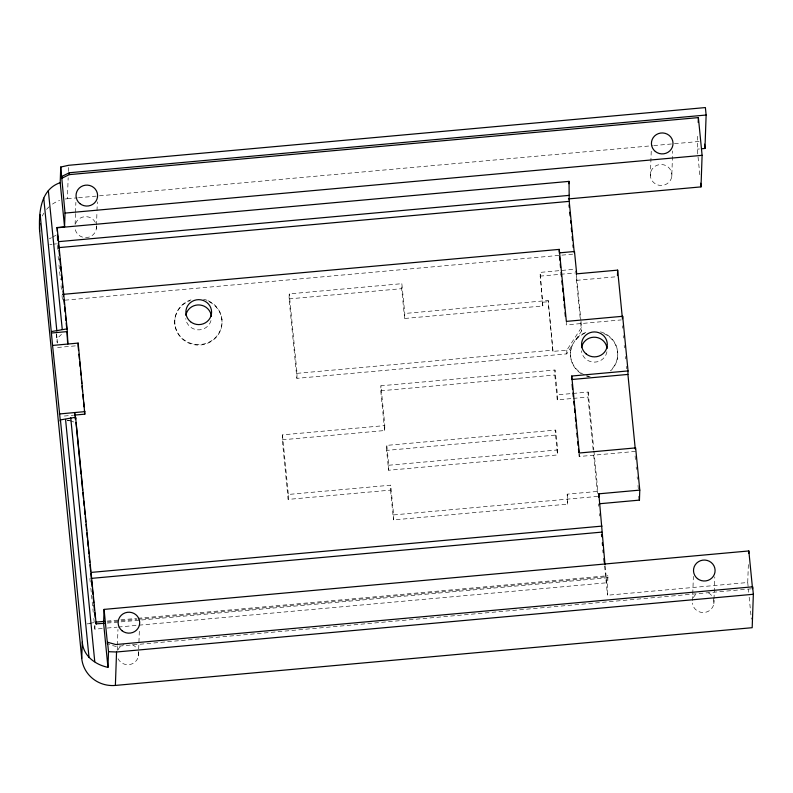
<?xml version="1.0" encoding="UTF-8"?>
<svg xmlns="http://www.w3.org/2000/svg" width="793" height="793" viewBox="0 0 793 793"><rect width="100%" height="100%" fill="white"/><g stroke="black" fill="none" stroke-linecap="round" stroke-linejoin="round"><path stroke-width="0.59" stroke-dasharray="3.96 2.97" d="M57.383 245.354L57.542 250.211M65.145 199.023A30.858 29.926 2 0 1 67.425 198.726L68.168 177.682M68.376 171.486L68.555 166.54M75.484 213.545L75.077 225.381A10.795 10.478 2 0 1 95.477 222.655M75.523 212.336L75.88 202.314M96.369 228.89L96.459 226.461M96.498 225.252L96.984 211.592M97.004 210.69L97.321 201.888M102.277 628.502L94.882 629.176L95.011 625.568M117.225 650.359L117.364 646.414M117.414 645.195L117.959 629.424M138.458 655.989L139.399 628.988M174.837 324.278L174.847 323.782M175.055 318.29L175.075 317.795M221.713 325.992L221.723 325.497M221.931 320.015L221.951 319.51M288.156 499.402L288.325 494.455L390.711 485.177L390.533 490.124L288.156 499.402L282.278 439.808L282.457 434.861L384.843 425.583L380.927 385.785L554.981 370.014L557.42 394.845L557.251 399.85L571.991 398.512M585.839 332.406A23.661 22.947 2 0 0 575.867 339.275L566.727 353.896L296.889 378.35L289.058 298.892L289.237 293.886L401.853 283.676L404.787 313.473L404.618 318.479L542.828 305.959L540.023 272.405L574.667 269.263M296.889 378.35L297.058 373.344L289.237 293.886M282.278 439.808L384.664 430.53L380.749 390.8L380.927 385.785M384.664 430.53L384.843 425.583M386.627 450.394L386.796 445.379L555.734 430.074L557.687 449.938L557.509 454.944L388.58 470.259L386.627 450.394L555.556 435.079L555.734 430.074M388.58 470.259L388.758 465.243L386.796 445.379M593.937 450.92L597.922 491.382L567.213 494.168L567.52 504.14L393.477 519.921L393.645 514.915L390.711 485.177M404.618 318.479L401.674 288.682L401.853 283.676M542.828 305.959L540.023 272.405M581.001 321.294L581.596 327.331L566.856 350.139L552.979 351.398L548.122 300.478L404.787 313.473M552.979 351.398L548.122 300.478M557.251 399.85L554.803 375.02L554.981 370.014M566.351 321.393L566.232 324.902L621.315 319.906M566.727 353.896L566.856 350.139M570.544 356.553L570.563 356.057M570.762 350.565L570.782 350.07M567.213 494.168L567.52 504.14M580.149 317.805L576.461 280.355L576.689 273.843M584.679 333.347A23.661 22.947 2 0 0 575.847 339.781L575.867 339.275M575.847 339.781L581.467 331.087L581.596 327.331M635.5 451.405L579.197 456.51L579.277 454.171M593.154 449.79L587.96 397.065L588.138 392.059L557.42 394.845M118.316 627.045L606.794 582.776L607.002 576.759L607.904 575.708L607.488 595.226L747.73 582.508L748.404 563.089M617.42 358.267L617.44 357.772M617.638 352.29L617.658 351.785M650.369 175.957L651.271 150.164M671.76 176.74A10.795 10.478 2 0 0 657.338 165.152A10.795 10.478 2 0 0 654.235 183.044A10.795 10.478 2 0 0 671.76 176.74L672.672 150.948M699.803 174.718L697.285 149.153L697.83 133.373M692.527 600.628L693.379 576.352M713.849 603.84L713.978 600.192M714.017 598.983L714.79 576.828M57.334 343.072L57.066 338.67L61.487 334.329M49.364 238.812L51.386 237.712M52.397 237.166L56.442 234.976M89.837 623.169L94.516 622.604M67.425 198.726L77.278 197.834M78.517 197.725L98.223 195.94M99.452 195.821L652.5 145.694M653.729 145.585L701.765 141.233M697.285 149.153L699.476 148.955M49.741 244.462L52.011 244.254M53.151 244.155L56.561 243.847M64.947 300.18L573.17 254.117M289.058 298.892L401.674 288.682M539.894 276.152L574.538 273.02M576.461 280.355L617.42 276.648M542.967 302.202L548.082 301.736M57.592 347.483L78.071 345.629M297.058 373.344L553.018 350.149M64.352 416.018L73.561 415.185M380.749 390.8L554.803 375.02M67.474 420.766L73.382 420.231M573.22 398.403L587.96 397.065M388.758 465.243L557.687 449.938M393.645 514.915L597.753 496.388L593.283 451.019M107.095 621.097L136.693 618.421M137.932 618.302L607.904 575.708M87.131 623.883L93.951 623.268M107.422 622.049L137.03 619.363M138.26 619.254L607.002 576.759M107.283 623.09L608.102 577.691M107.214 628.056L117.086 627.164M751.318 588.812L115.748 646.424L108.681 644.441M67.246 420.31L69.427 420.855M70.518 421.133L73.799 421.955M747.73 582.508L748.691 592.282M749.177 597.169L751.338 619.155M622.257 325.764L622.495 328.223M623.229 335.588L623.467 338.046M624.19 345.411L624.438 347.869M625.28 356.463L625.528 358.922M626.252 366.287L626.49 368.745M635.084 455.925L635.441 459.603M636.174 466.978L636.412 469.426M637.136 476.801L637.384 479.25M637.988 485.395L638.345 489.073M588.138 392.059L593.818 449.69M576.6 276.598L580.882 320.085M605.128 565.885L606.794 582.776M580.625 322.632L581.467 331.087M598.487 503.842L598.725 506.281M599.449 513.586L599.686 516.025M604.603 565.984L607.488 595.226M578.949 454.062L579.197 456.51M555.556 435.079L557.509 454.944M390.533 490.124L393.477 519.921M282.457 434.861L288.325 494.455M58.147 256.337L58.504 260.005M58.989 264.902L60.437 279.592M61.041 285.718L61.398 289.386M62.003 295.511L62.488 300.408M89.887 578.513L90.243 582.131M90.838 588.168L93.217 612.285M93.812 618.322L94.407 624.349M94.526 625.558L94.882 629.176M56.581 333.794L57.066 338.67M56.273 334.022L57.116 342.586M208.222 300.795A23.661 22.947 2 0 1 215.825 337.194A23.661 22.947 2 0 1 177.801 332.882A23.661 22.947 2 0 1 193.7 299.149M203.523 299.258A23.661 22.947 2 0 1 207.092 300.319M210.997 320.541A12.857 12.47 2 0 1 185.75 318.548M603.919 333.566A23.661 22.947 2 0 1 610.66 370.827M588.961 376.814A23.661 22.947 2 0 1 586.562 376.16M581.021 373.513A23.661 22.947 2 0 1 572.576 344.846M600.44 331.831A23.661 22.947 2 0 1 610.679 370.331M590.19 376.536A23.661 22.947 2 0 1 586.582 375.654M584.282 374.772A23.661 22.947 2 0 1 572.586 344.35M42.297 216.043A30.858 29.926 2 0 1 43.902 213.079M46.569 209.421A30.858 29.926 2 0 1 50.643 205.466M52.467 204.108A30.858 29.926 2 0 1 59.584 200.46M96.468 226.164A10.795 10.478 2 0 1 86.754 237.563A10.795 10.478 2 0 1 74.968 228.106M209.312 301.816A23.661 22.947 2 0 1 216.093 337.392A23.661 22.947 2 0 1 178.881 335.092A23.661 22.947 2 0 1 190.112 300.636M713.313 598.437A10.795 10.478 2 0 1 705.621 612.295A10.795 10.478 2 0 1 692.448 603.057M693.369 597.704A10.795 10.478 2 0 1 696.928 593.531M708.516 592.976A10.795 10.478 2 0 1 711.995 596.019M138.21 651.459A10.795 10.478 2 0 1 131.579 664.058A10.795 10.478 2 0 1 118.058 658.715M117.979 649.864A10.795 10.478 2 0 1 124.025 644.412M132.292 644.719A10.795 10.478 2 0 1 136.604 648.178M606.932 351.755A12.857 12.47 2 0 1 581.457 350.823"/><path stroke-width="1.19" d="M78.101 344.777L78.16 343.091L52.566 345.441L60.387 421.41L60.437 419.903L75.593 417.277L96.181 624.091L95.993 622.109L104.626 621.325M752.616 586.82L752.547 588.703L748.83 550.957L104.081 609.401L107.501 644.114L107.57 642.241L115.818 644.54L752.616 586.82L753.35 594.274L752.18 627.699L115.382 685.43A30.858 29.926 2 0 1 81.729 658.408L39.65 231.308C38.698 213.565 40.046 189.477 60.199 182.687L60.744 167.036L68.594 165.301L705.393 107.57L706.127 115.025L704.967 148.46L701.676 148.757M57.235 231.278L57.146 227.532L64.55 226.867L65.036 213.089L60.744 167.036M61.616 178.375L69.269 174.629L69.328 172.745L706.127 115.025M67.92 344.023L67.127 328.857L57.146 227.532M84.91 411.626L74.671 412.558L74.592 415.086L84.821 414.164L78.16 343.091M81.729 658.408L82.313 641.884L60.437 419.903M104.081 609.401L103.605 623.169L107.957 667.349C95.378 664.772 83.047 655.801 82.313 641.884M107.957 667.349L108.502 651.697L107.57 642.241M115.382 685.43L116.551 651.995L753.35 594.274M559.174 251.718L559.253 249.389L62.697 294.391M568.968 183.718L569.047 181.379L57.136 227.789M574.281 252.779L569.215 201.363L569.047 181.379M628.046 370.926L571.733 376.031L571.614 379.53L627.917 374.425L628.046 370.926L622.664 316.288L566.351 321.393L559.253 249.389M598.715 497.161L598.834 493.821L639.782 490.114L635.629 447.896L579.316 453.001L571.733 376.031M605.009 564.675L598.834 493.821M617.46 275.558L617.648 270.135L576.689 273.843L574.489 251.5L559.134 252.888M622.574 318.627L622.664 316.288M599.686 503.733L639.436 500.125L639.782 490.114M698.217 122.449L698.385 117.602L69.269 174.629M568.442 198.914L701.002 186.89L702.102 155.339L698.385 117.602M748.751 553.385L748.83 550.957M52.566 345.441L40.225 214.784M61.676 176.502L69.328 172.745M51.723 331.504L67.127 328.857M59.316 413.976L74.671 412.558L75.593 418.942M65.036 213.089L702.102 155.339M58.741 241.637L569.424 195.356M58.533 247.654L569.215 201.363M51.674 333.001L67.028 331.613M91.334 572.397L602.016 526.106M91.126 578.404L601.808 532.113M96.191 623.833L104.815 623.308M108.502 651.697L116.551 651.995M74.988 417.207L75.385 419.319M48.343 190.607L62.25 329.303M704.541 144.197L704.967 148.46M700.645 183.242L701.002 186.89M617.648 270.135L622.416 318.588M627.917 374.425L635.262 448.957M639.079 496.448L639.436 500.125M576.075 271.285L576.382 274.477M569.037 204.981L569.275 207.399M569.751 212.256L570.117 215.894M570.593 220.751L570.831 223.17M571.307 228.027L571.664 231.665M572.14 236.512L572.506 240.16M572.982 245.007L573.22 247.436M601.481 534.304L601.728 536.742M602.323 542.828L602.561 545.267M603.047 550.144L603.285 552.572M603.889 558.668L604.246 562.326M559.491 256.555L559.858 260.213M560.215 263.881L560.572 267.538M561.057 272.415L561.414 276.083M561.9 280.96L562.257 284.628M562.624 288.285L562.98 291.953M563.466 296.83L563.823 300.488M564.18 304.155L564.547 307.813M565.022 312.7L565.389 316.357M572.09 384.417L572.576 389.304M572.933 392.971L573.299 396.639M573.775 401.526L574.142 405.193M574.499 408.861L574.856 412.519M575.341 417.405L575.708 421.073M576.065 424.741L576.422 428.408M576.908 433.295L577.264 436.963M577.75 441.85L578.107 445.507M578.474 449.175L578.831 452.843M78.071 345.629L78.557 350.516M78.913 354.193L79.399 359.09M79.637 361.539L80.123 366.435M80.48 370.103L80.965 375M81.332 378.667L81.808 383.564M82.056 386.013L82.531 390.909M82.898 394.577L83.374 399.474M83.622 401.922L84.098 406.819M84.464 410.487L84.821 414.164M60.199 182.687L64.55 226.867M57.453 234.431L57.939 239.347M58.305 243.035L58.791 247.961M59.029 250.419L59.515 255.336M59.881 259.024L60.367 263.94M60.605 266.408L61.091 271.325M61.457 275.012L61.943 279.929M62.3 283.626L62.667 287.314M63.034 291.001L63.509 295.918M63.876 299.615L64.362 304.532M64.6 306.99L65.085 311.907M65.452 315.604L65.938 320.521M66.176 322.979L66.662 327.896M75.989 422.5L81.064 474.026M81.302 476.474L82.631 489.965M82.878 492.423L83.483 498.559M83.721 501.007L84.207 505.914M84.445 508.372L85.049 514.508M85.297 516.957L85.773 521.863M86.021 524.322L86.625 530.458M86.863 532.906L87.349 537.813M87.587 540.271L88.192 546.397M88.439 548.855L88.915 553.762M89.163 556.21L89.768 562.346M90.005 564.804L90.61 570.94M90.858 573.389L91.334 578.295M91.582 580.754L92.186 586.879M92.424 589.338L92.91 594.244M93.148 596.703L93.752 602.829M94 605.287L94.476 610.194M94.724 612.642L95.21 617.549M70.716 417.723L94.763 661.699M43.754 198.151L56.848 331.038M65.561 419.438L89.024 657.585M66.999 332.614L67.623 343.072M75.593 417.277L75.692 419.101M57.483 235.59L57.611 240.249M185.869 315.297A12.857 12.47 2 0 1 211.344 316.229M39.65 231.308A30.858 29.926 2 0 1 39.937 223.507M581.576 347.572A12.857 12.47 2 0 1 607.051 348.504M190.548 321.73A12.857 12.47 2 0 0 211.414 314.226A12.857 12.47 2 0 0 194.235 300.438A12.857 12.47 2 0 0 190.548 321.73M655.345 151.493A10.795 10.478 2 0 0 672.87 145.178A10.795 10.478 2 0 0 658.438 133.601A10.795 10.478 2 0 0 655.345 151.493M79.944 203.642A10.795 10.478 2 0 0 97.47 197.338A10.795 10.478 2 0 0 83.047 185.76A10.795 10.478 2 0 0 79.944 203.642M697.424 578.593A10.795 10.478 2 0 0 714.949 572.288A10.795 10.478 2 0 0 700.526 560.701A10.795 10.478 2 0 0 697.424 578.593M122.033 630.742A10.795 10.478 2 0 0 139.558 624.438A10.795 10.478 2 0 0 125.135 612.86A10.795 10.478 2 0 0 122.033 630.742M586.255 354.005A12.857 12.47 2 0 0 607.121 346.501A12.857 12.47 2 0 0 589.942 332.713A12.857 12.47 2 0 0 586.255 354.005"/></g></svg>
